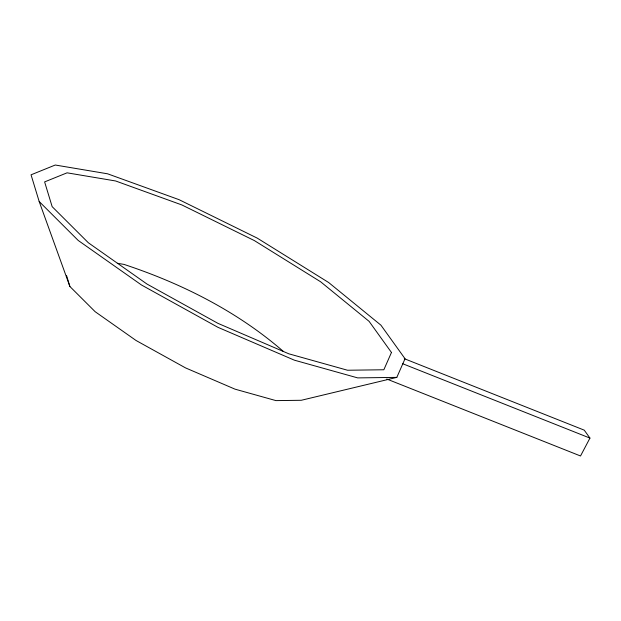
<?xml version="1.0" encoding="UTF-8"?>
<svg xmlns="http://www.w3.org/2000/svg" width="621" height="621" viewBox="0 0 621 621"><rect width="100%" height="100%" fill="white"/><g stroke="black" fill="none" stroke-linecap="round" stroke-linejoin="round"><path stroke-width="0.93" d="M396.819 377.374L405.039 358.728L380.921 325.171L328.641 282.508L257.234 238.115L179.05 199.667L107.604 173.81L55.253 165.023L31.05 174.819L39.177 201.507L69.886 286.491L95.153 311.703L136.053 340.494L185.532 367.896L235.017 389.157L275.957 400.615L301.278 400.281L396.819 377.374L357.68 377.894L294.401 360.18L217.917 327.314L141.448 284.969L78.223 240.467L39.177 201.507M404.255 358.666L584.245 430.151L589.95 438.092L580.519 455.977L386.767 379.027M117.322 263.281L123.99 264.399C181.751 283.471 237.424 311.47 283.51 351.564M402.757 363.751L589.95 438.092M66.563 275.584L69.886 286.491M391.463 352.472L383.84 369.767L347.543 370.24L288.858 353.823L217.924 323.339L147.006 284.061L88.376 242.788L52.156 206.653L44.619 181.906L67.068 172.824L115.622 180.975L181.883 204.953L254.393 240.606L320.615 281.779L369.099 321.352L391.463 352.472"/></g></svg>
